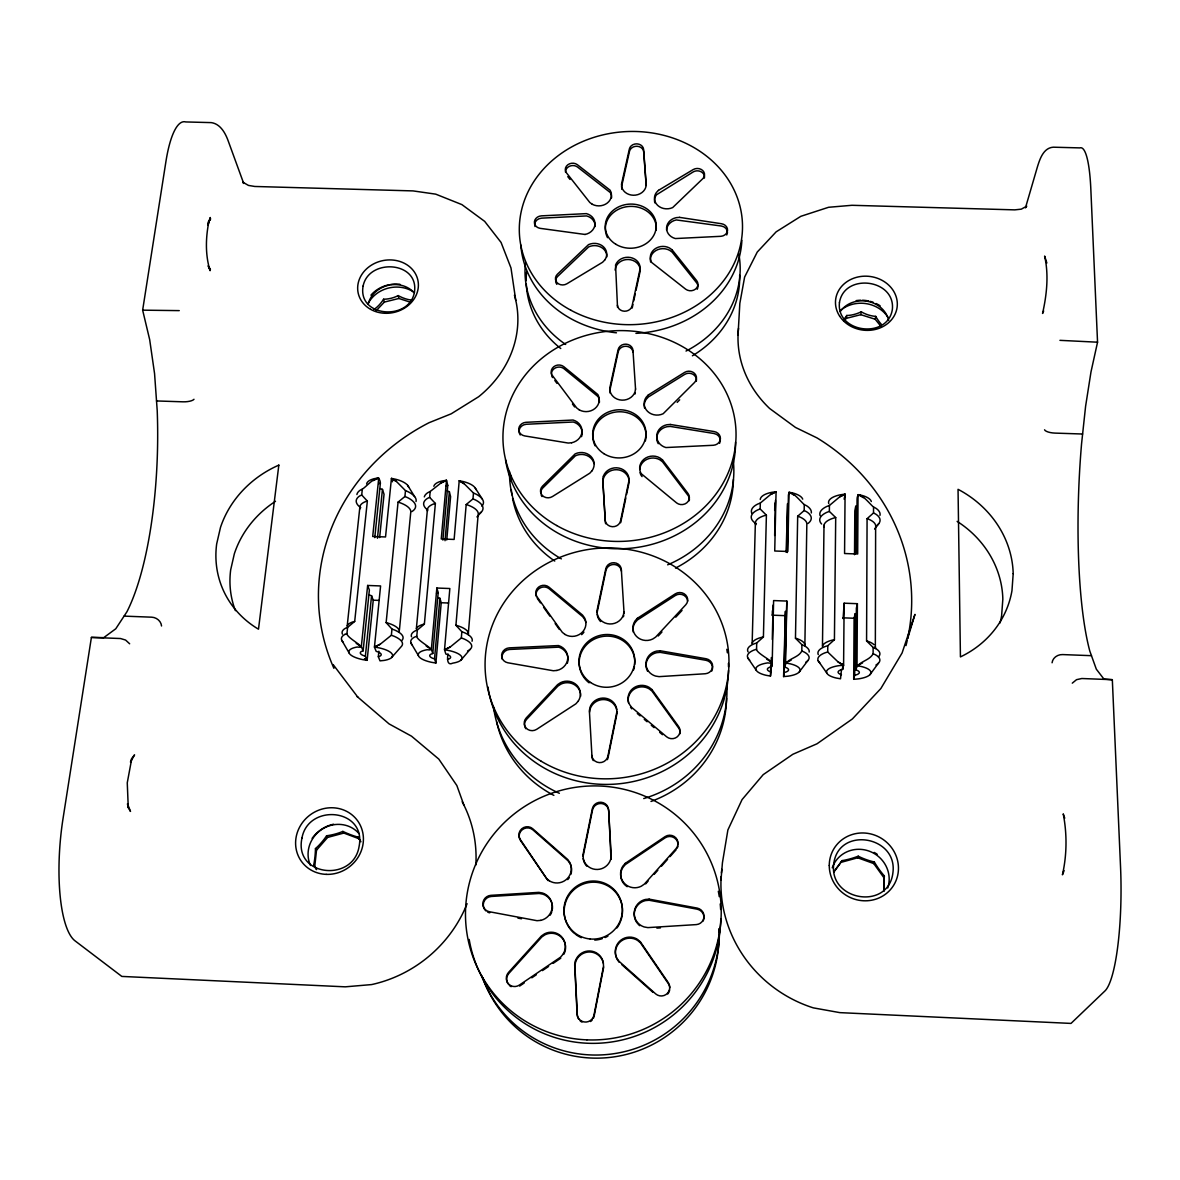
<?xml version="1.0" encoding="UTF-8"?>
<svg xmlns="http://www.w3.org/2000/svg" width="1180" height="1180" viewBox="0 0 1180 1180"><rect width="100%" height="100%" fill="white"/><g stroke="black" fill="none" stroke-linecap="round" stroke-linejoin="round"><path stroke-width="1.5" d="M883.702 890.812L884.322 875.914A19.5 4.012 56 0 1 874.351 862.005A19.323 4.897 19.9 0 1 858.244 856.193A19.087 4.042 -17.1 0 1 842.092 860.618A19.116 1.667 -53.4 0 1 835.278 869.645M857.27 665.741L861.341 666.508A22.214 7.198 0.9 0 1 870.855 673.146A22.214 7.198 0.9 0 1 858.229 678.898L853.701 679.311L854.704 675.226L856.798 674.68A10.664 3.451 0.9 0 0 857.801 670.638L855.987 669.93C856.916 661.449 869.336 661.287 873.112 653.735L873.126 647.451L866.577 640.917L867.079 518.684L873.51 512.961L873.539 507.017C869.808 504.288 857.063 487.207 857.049 499.627L856.71 553.361M855.987 669.93L856.37 608.187L857.388 603.688L844.142 603.201L843.11 618.586M857.388 603.688L857.019 665.726L862.58 662.88M853.701 679.311L854.099 618.246L855.087 613.865L857.167 613.261M854.527 554.689L854.822 510.822L855.78 505.954L855.485 553.686M854.704 675.226L855.087 613.865M844.142 603.201L843.597 665.21L838.995 665.653A22.214 7.198 0.9 0 0 836.281 678.043L840.529 678.795L841.502 669.296M841.458 674.709L839.659 674.001A10.664 3.451 0.9 0 1 840.558 669.975L842.653 669.414L842.697 663.971M818.256 654.546A30.975 10.296 0.8 0 1 825.056 646.566L827.785 645.711L834.422 639.693L835.706 517.577L829.363 511.412L829.437 505.468L839.688 496.854L845.072 494.169L844.57 553.523L857.683 553.995L858.037 494.626L863.391 497.68M824.009 525.218L822.46 646.36A26.521 8.88 0.8 0 1 832.549 640.062L834.422 639.693M843.346 665.196L838.08 661.936L827.711 651.994L827.785 645.711M785.836 662.983L789.951 663.75A22.096 7.198 1.6 0 1 800.04 670.402A22.096 7.198 1.6 0 1 788.063 676.17L783.594 676.582L784.198 672.482L786.234 671.936A10.605 3.451 1.6 0 0 786.839 667.895L784.966 667.172C785.039 658.558 798.226 658.558 801.81 650.991L801.913 644.723L795.467 638.218L797.68 516.235L804.17 510.527L804.273 504.583C800.822 501.884 787.606 484.803 788.388 497.237L787.267 552.535M783.594 676.582L785.438 611.255L784.198 672.482M786.116 552.225L787.606 503.565L786.647 551.207M784.966 667.172L786.824 601.062L773.608 600.576L772.221 662.452L771.676 666.656L769.64 667.216A10.605 3.451 1.6 0 0 769.139 671.273L770.997 671.966L770.481 676.066L766.174 675.314A22.096 7.198 1.6 0 1 767.693 662.895C780.909 664.753 756.336 653.912 756.557 649.266L756.719 642.997L763.416 636.994L766.395 515.144L760.156 508.978L760.318 503.049L770.658 494.45L776.071 491.78L774.729 551.001L787.812 551.473L788.992 492.222L794.288 495.275M786.824 601.062L785.585 662.968L791.175 660.122M770.481 676.066L770.717 665.328M770.997 671.966L771.322 657.57M772.31 614.367L772.399 610.768M774.685 510.439L774.847 503.123M771.676 666.656L771.882 657.599M772.295 639.486L773.077 605.075M774.655 535.484L775.452 500.482M755.362 522.784L752.147 643.675A26.388 8.88 1.5 0 1 761.587 637.362L763.416 636.994M738.031 335.223L739.831 303.393L744.624 277.049L757.265 252.033L776.145 231.841L800.851 216.309L828.581 207.282L851.96 205.291L1014.785 209.863L1021.305 209.155L1026.733 206.161L1025.464 207.842L1037.456 166.749C1039.89 158.902 1043.504 147.854 1053.253 147.19L1079.877 147.898A88.677 14.853 -86.4 0 1 1090.851 189.582L1097.548 342.2L1090.984 371.951L1085.6 406.274L1081.573 443.695A193.446 37.672 -87.6 0 0 1089.789 651.021L1096.323 669.178L1103.934 679.075L1112.327 679.695L1120.543 866.946A101.244 19.264 -89.8 0 1 1104.849 991.038L1071.012 1023.414L839.865 1012.632L813.315 1007.867A128.886 123.797 33.6 0 1 721.157 876.563M720.98 880.162L722.426 862.816L727.883 829.968L742.058 799.612L763.209 774.64L792.842 754.286L817.003 743.798L852.388 718.945L880.855 688.53L902.095 652.968L914.957 614.367L907.627 638.66A206.869 192.989 2.5 0 0 817.017 437.913L795.482 427.44L769.596 408.457A114.46 100.743 6.5 0 1 738.533 328.247M446.247 480.334L440.966 482.989L430.184 491.5L429.638 497.37L435.391 503.462L424.372 624.087L417.351 630.032L416.776 636.226C416.363 640.814 439.358 651.419 427.19 649.723A21.919 7.08 4.7 0 0 431.378 662.275L435.892 663.042L434.52 658.897L432.411 658.189A10.517 3.407 4.7 0 1 431.054 654.104L432.765 653.528L431.364 649.28L436.851 588.038L449.846 588.525L444.521 649.782L450.244 646.979L461.336 637.938L461.852 631.728L455.923 625.297L466.189 504.553L472.988 498.889L473.475 493.019L464.242 483.8L459.212 480.776L454.123 539.437L441.246 538.98L446.497 480.334L442.441 480.924A21.196 8.437 5.1 0 0 433.842 486.278M444.772 649.797L449.108 650.578A21.919 7.08 4.7 0 1 461.896 657.29A21.919 7.08 4.7 0 1 452.928 663.116C446.542 666.39 447.382 657.466 447.987 653.882M432.765 653.528L438.193 592.581L436.851 588.038M442.884 540.101L447.766 485.378L446.497 480.334L440.966 482.989M434.52 658.897L439.904 598.304L437.81 597.567M445.022 540.706L449.359 491.736L447.323 490.91M435.892 663.042L441.217 602.744L439.904 598.304M446.763 539.968L450.598 496.647L449.359 491.736M427.455 509.082L416.334 628.999A26.181 8.747 4.8 0 1 422.765 624.471L424.372 624.087M399.4 630.194L410.714 512.636A25.591 9.853 5.8 0 0 399.917 502.71L398.058 502.149L386.14 622.627L391.967 629.058L394.813 630.105A30.621 10.074 5.4 0 1 401.761 640.563M374.768 537.638L380.388 483.033C379.326 470.791 366.832 486.573 362.334 489.125L361.7 494.981L367.349 501.072L354.693 621.432L347.613 627.362L346.964 633.542C346.492 638.129 369.178 648.675 357.216 647.024A21.948 7.036 5.3 0 0 362.57 659.591L367.128 660.358L365.372 656.213L363.204 655.49A10.531 3.378 5.3 0 1 361.478 651.404L363.116 650.829L361.331 646.566L367.644 585.457L380.594 585.944L374.444 647.082L380.181 644.265L391.362 635.253L391.967 629.058M398.058 502.149L404.917 496.5L405.492 490.629L396.406 481.44L391.435 478.431L385.536 536.959L372.703 536.502L378.75 477.989L373.205 480.629M374.694 647.082L379.06 647.864A21.948 7.036 5.3 0 1 392.409 654.59A21.948 7.036 5.3 0 1 384.06 660.431L380.004 660.859L378.323 656.714L378.869 651.213M363.116 650.829L369.37 590.015L367.644 585.457M365.372 656.213L371.567 595.753L369.414 595M377.453 538.257L382.453 489.39L380.358 488.579M371.567 595.753L373.249 600.192L367.128 660.358L364.605 658.764M379.636 537.549L384.046 494.302L382.453 489.39M359.9 506.692L347.156 626.344A26.211 8.703 5.4 0 1 353.13 621.816L354.693 621.432M316.609 869.631L314.75 866.577L316.52 850.175L327.627 837.417L343.837 833.065L359.03 838.759L360.903 841.797M844.069 320.99L846.326 318.349L846.768 315.488A17.272 7.552 -20.5 0 0 861.267 311.815A17.139 8.349 19.9 0 0 875.722 316.373A17.125 6.018 59 0 0 881.49 324.5M515.778 300.443L510.984 267.963L501.058 242.431L484.67 221.368L461.911 204.612L435.73 194.154L413.089 190.909L254.777 186.47L248.434 185.408L242.741 182.148L243.714 183.46L228.212 140.936C225.38 133.134 220.38 123.856 211.264 122.617L185.688 121.938A86.848 21.904 89.7 0 0 165.879 161.837L142.647 310.163L149.683 339.693L154.565 373.618L157.206 410.478A188.874 55.254 -88.5 0 1 126.939 611.756L115.773 628.778L103.737 637.643L91.406 637.407L63.042 818.522A98.84 28.261 -85.1 0 0 75.092 940.888L121.82 976.421L345.268 986.834L371.626 984.577A127.676 120.552 -38.1 0 0 467.088 903.688M846.326 318.349L860.781 314.677L861.267 311.815M880.767 326.167L875.191 319.234L875.722 316.388M844.157 499.184L845.072 494.169L839.688 496.854M611.004 859.365L608.733 810.926A8.201 7.98 -10.6 0 0 592.522 809.952L583.156 856.12M623.969 611.8L623.335 615.06A13.526 12.656 -4.9 0 1 609.78 623.969A13.526 12.656 -4.9 0 1 597.242 614.072M623.453 616.712L623.733 615.296M603.703 967.054L594.159 1016.024A8.629 8.496 -71.3 0 1 593.422 1018.163M589.558 712.115L590.221 708.738A13.762 13.142 -6.9 0 1 616.727 709.8M635.577 388.972L634.988 391.952A12.921 11.579 -3.3 0 1 622.037 400.153A12.921 11.579 -3.3 0 1 610.03 391.141M635.076 393.973L635.327 392.689M616.889 711.747L607.877 756.321A8.142 7.832 -8.3 0 1 591.8 755.392M615.09 270.087L615.695 267.255A12.582 10.989 -3 0 1 628.262 259.497A12.582 10.989 -3 0 1 639.944 267.978L640.106 269.586M620.665 522.725L625.828 498.004M626.565 494.479L629.147 482.119L628.851 479.006A13.142 11.992 -3.9 0 0 616.683 469.699A13.142 11.992 -3.9 0 0 603.526 478.121L602.892 481.204L605.325 521.929A7.758 7.124 -4.2 0 0 605.709 523.758M597.139 612.435L605.96 570.383A7.832 7.272 -4.4 0 1 621.447 571.194M632.2 308.039L632.952 304.499M633.719 300.944L635.253 293.864M636.02 290.324L640.224 270.825M609.913 390.167L618.246 351.684A7.493 6.652 -3.1 0 1 626.078 346.256A7.493 6.652 -3.1 0 1 633.055 352.378M842.653 669.414L843.597 665.21L838.08 661.936M833.773 872.3L842.092 860.618M841.606 862.197L857.713 857.786L858.244 856.193M883.717 877.448L873.775 863.583L874.351 862.005M1063.534 871.99L1062.428 874.808C1066.956 854.94 1067.133 833.862 1063.224 813.875L1064.744 818.183M1043.666 310.959L1042.56 313.452C1046.763 294.853 1048.932 274.793 1044.61 256.06L1046.852 263.007M1062.782 873.407L1064.08 870.575M208.123 222.209L210.645 218.728L209.096 221.22L210.32 217.504L207.754 225.306L208.757 222.253C205.644 238.154 205.231 255.116 210.084 270.707L208.904 266.96L210.424 269.601L207.946 265.987M869.97 674.65L878.495 663.086M799.303 671.907L808.02 660.372M874.601 529.097L878.731 523.699M131.541 758.696L134.564 754.875L130.478 762.103L131.732 758.74L127.263 782.797L128.251 807.209L127.484 803.772L130.508 811.427L128.045 807.371M460.893 660.181L470.142 649.339M391.672 657.481L401.171 646.684A30.665 10.001 5.4 0 0 394.223 636.3L391.362 635.253M476.926 516.958L481.396 511.958M645.681 883.864L648.1 881.136M654.177 874.336L657.821 870.265M661.479 866.179L667.541 859.379M669.975 856.65L676.052 849.851M658.204 636.005L661.965 631.979M675.757 617.17L682.025 610.444M375.727 311.166L384.356 302.08L398.899 298.466L410.891 302.39M1072.281 683.161L1076.543 679.665L1081.839 678.515L1112.327 679.695M677.187 402.38L679.68 399.814M519.628 986.082L524.2 982.984M531.811 977.822L536.384 974.724M542.476 970.594L548.582 966.464M553.14 963.367L560.766 958.204M362.334 489.125L360.284 490.143A29.795 11.608 5.8 0 0 356.906 494.538M361.7 494.981L359.664 495.983A29.825 11.549 5.8 0 0 360.756 507.68M450.244 646.979L444.521 649.782L445.848 654.03L447.972 654.753A10.517 3.407 4.7 0 1 449.241 658.838L447.515 659.399M770.658 494.45L776.071 491.78M380.181 644.265L374.444 647.082L376.155 651.331L378.338 652.053A10.531 3.378 5.3 0 1 379.975 656.154L378.323 656.714M430.184 491.5L428.06 492.517A29.751 11.682 5.1 0 0 424.313 496.898M429.638 497.37L427.514 498.373A29.78 11.623 5.1 0 0 427.721 510.055M378.78 483.726L380.388 483.033M446.084 486.072L447.766 485.378M347.613 627.362L345.534 628.232A30.621 10.074 5.4 0 0 342.421 634.147M344.885 634.412L346.964 633.542M417.351 630.032L415.183 630.887A30.577 10.133 4.7 0 0 411.496 636.802M416.776 636.226L414.608 637.082A30.621 10.074 4.7 0 0 412.336 645.106M760.318 503.049L757.752 504.052A29.987 11.859 1.2 0 0 751.852 513.344M760.156 508.978L757.59 509.967A30.031 11.8 1.2 0 0 756.351 523.802M829.437 505.468L826.782 506.471A30.134 11.859 0.3 0 0 820.144 515.749M829.363 511.412L826.708 512.4A30.164 11.8 0.4 0 0 821.619 524.009M436.497 593.201L438.193 592.581M756.719 642.997L754.079 643.852A30.828 10.296 1.5 0 0 748.061 651.847M756.557 649.266L753.917 650.106A30.872 10.222 1.5 0 0 749.683 660.136M827.711 651.994L824.982 652.835A31.019 10.222 0.9 0 0 819.775 662.836M367.349 501.072L365.815 501.5A25.591 9.853 5.8 0 0 360.106 508.772M435.391 503.462L433.812 503.904A25.562 9.912 5 0 0 427.499 511.161M766.395 515.144L764.611 515.572A25.768 10.06 1.2 0 0 755.746 524.879M835.706 517.577L833.877 518.02A25.886 10.06 0.4 0 0 824.23 527.312M378.5 477.974L374.753 478.579A21.225 8.393 5.9 0 0 366.611 483.933M775.835 491.765L771.69 492.355A21.373 8.555 1.1 0 0 760.259 499.45M844.836 494.169L840.632 494.759A21.476 8.555 0.3 0 0 828.758 503.609M179.257 310.62L142.647 310.163M656.876 928.1L660.461 927.878M1097.548 342.2L1059.935 340.342M156.527 400.949L182.989 401.82A9.071 2.803 -2.8 0 0 193.992 399.283M1082.606 434.019L1055.009 433.104A9.278 2.921 4.9 0 1 1044.565 429.786M373.249 600.192L378.706 600.384M441.217 602.744L448.518 603.01M771.867 615.163L784.833 615.65M842.727 617.819L854.099 618.246M124.077 616.122L151.689 617.184A9.455 8.186 26.1 0 1 161.542 625.99M1091.471 655.682L1062.605 654.576A9.691 8.511 -12.3 0 0 1052.073 662.777M91.406 637.407L120.522 638.528L125.567 640.047L129.653 643.793M517.932 918.114L521.457 918.778M391.672 478.431L395.89 479.301A21.225 8.393 5.9 0 1 408.664 487.178M459.463 480.791L463.637 481.661A21.196 8.437 5.1 0 1 475.894 489.523M789.243 492.237L793.211 493.107A21.373 8.555 1.1 0 1 802.725 499.14M858.288 494.641L862.211 495.497A21.476 8.555 0.3 0 1 871.327 501.529M386.14 622.627L388.058 623.143A26.211 8.703 5.4 0 1 399.224 632.008M455.923 625.297L457.796 625.798A26.181 8.747 4.8 0 1 468.239 634.648L478.106 515.026A25.562 9.912 5 0 0 468.018 505.114L466.189 504.553M795.467 638.218L797.179 638.719A26.388 8.88 1.5 0 1 804.863 645.681L806.825 524.613A25.768 10.06 1.2 0 0 799.347 516.796L797.68 516.235M866.577 640.917L868.244 641.433A26.521 8.88 0.8 0 1 873.996 644.678M860.781 314.677L875.191 319.234M867.079 518.684L868.716 519.244A25.886 10.06 0.4 0 1 875.634 527.047L875.339 648.38A30.975 10.296 0.8 0 1 878.495 656.862M857.713 857.786L873.775 863.583M461.336 637.938L464.109 638.985A30.621 10.074 4.7 0 1 467.501 651.05M461.852 631.728L464.625 632.775A30.577 10.133 4.7 0 1 472.044 641.242M404.917 496.5L407.675 497.68A29.825 11.549 5.8 0 1 411.835 511.589M405.492 490.629L408.236 491.824A29.795 11.608 5.8 0 1 416.039 501.5M801.81 650.991L804.2 652.038A30.872 10.222 1.5 0 1 805.689 662.304M472.988 498.889L475.673 500.069A29.78 11.623 5.1 0 1 478.8 513.964M801.913 644.723L804.303 645.77A30.828 10.296 1.5 0 1 809.17 652.068M473.475 493.019L476.16 494.199A29.751 11.682 5.1 0 1 481.868 506.146M873.112 653.735L875.427 654.767A31.019 10.222 0.9 0 1 875.958 665.019M873.126 647.451L875.442 648.484A26.521 8.88 0.8 0 0 875.25 646.522M804.17 510.527L806.486 511.692A30.031 11.8 1.2 0 1 807.917 523.522M804.273 504.583L806.589 505.763A29.987 11.859 1.2 0 1 811.309 512.976M873.51 512.961L875.752 514.126A30.164 11.8 0.4 0 1 876.268 525.941M873.539 507.017L875.767 508.182A30.134 11.859 0.3 0 1 879.97 515.38M459.212 480.776L464.242 483.8M396.406 481.44L391.435 478.431L392.483 481.779M766.749 659.178L771.956 662.437M426.201 646.05L431.113 649.266M356.213 643.351L361.08 646.566M364.487 658.764L366.877 660.343M637.303 713.517L640.106 715.876M644.295 719.402L647.097 721.762M651.286 725.287L654.074 727.647M659.664 732.352L662.467 734.698M548.022 880.605L520.469 840.485A8.26 8.009 -24.5 0 1 532.932 829.894L568.008 860.736L570.088 863.716A14.204 13.909 -25.4 0 1 570.869 874.365M621.845 964.68L653.012 992.395M567.772 176.617L569.999 179.434M642.053 476.602L641.212 475.496A13.128 11.947 -1.8 0 1 640.047 472.575M333.144 664.576L357.835 697.174L357.26 696.657L389.061 723.9L411.51 736.173L438.798 759.094L456.852 785.526L463.873 805.025M554.821 380.491L557.019 383.426M572.448 404.017L574.66 406.967M630.548 707.218L631.713 708.811M537.284 598.422L540.44 602.862M543.597 607.287L549.909 616.167M555.161 623.571L559.379 629.486M818.168 660.756L826.752 672.969M619.131 962.261L616.993 959.163A14.425 14.396 -51.8 0 1 637.584 940.416L640.46 942.835L668.323 983.589A8.555 8.481 74.5 0 1 669.753 987.778M747.899 658.057L756.218 670.24M360.416 840.927L358.101 837.136A18.851 3.407 23.1 0 1 342.864 831.413A19.057 5.354 -13.6 0 1 326.609 835.779A19.219 5.354 -50.3 0 1 315.473 848.582A19.131 3.466 -86.2 0 1 313.688 865.014L314.75 866.577M315.473 848.582L316.52 850.175M475.039 487.709L482.192 498.934M326.609 835.779L327.627 837.417M407.69 485.364L414.593 496.559M313.688 865.014L316.019 868.834M410.92 642.952L418.443 655.638M342.864 831.413L343.837 833.065M341.772 640.283L349.103 652.938M358.101 837.136L359.03 838.759M411.923 300.089A17.066 6.977 26.1 0 1 398.176 295.59A16.933 8.629 -13.8 0 1 383.589 299.219L384.356 302.08M398.176 295.59L398.899 298.466M621.86 189.346L621.595 186.602L629.5 151.261A7.183 6.106 -2.6 0 1 636.994 146.261A7.183 6.106 -2.6 0 1 643.69 151.851L646.153 185.511M610.178 393.161L609.765 388.132L618.128 349.59A7.508 6.667 -3.2 0 1 625.975 344.162A7.508 6.667 -3.2 0 1 632.967 350.298L635.548 389.164M617.524 307.361L615.562 265.028A12.611 11.004 -3 0 1 628.158 257.269A12.611 11.004 -3 0 1 639.87 265.751L640.15 268.612L632.097 305.871A7.434 6.534 -3.1 0 1 624.323 311.225A7.434 6.534 -3.1 0 1 617.405 305.192M624.087 613.452L621.329 569.468A7.847 7.287 -4.4 0 0 605.812 568.642L596.977 610.783L597.419 615.724A13.496 12.641 -4.9 0 0 600.576 621.536M312.139 838.346A33.733 31.771 -37.8 0 1 333.586 824.201M310.517 865.5A29.294 27.568 -37.6 0 1 321.712 829.466A29.294 27.568 -37.6 0 1 358.897 833.449M235.395 610.65A98.972 90.005 -21.4 0 1 230.675 569.881L234.333 553.833A98.972 90.005 -21.4 0 1 275.501 501.308M333.925 668.323A205.895 191.219 -11.1 0 1 428.989 422.735L451.202 413.811L478.652 396.731A112.941 98.855 -12.1 0 0 514.421 295.118M462.191 801.781A127.676 120.552 -38.1 0 1 475.82 865.043M368.219 304.027A25.872 22.553 -12.3 0 1 387.763 285.457A25.872 22.553 -12.3 0 1 413.974 292.611M383.589 299.219A16.918 7.051 -54.4 0 1 373.691 309.617M367.791 304.189A29.81 26.019 -12.3 0 1 414.431 292.552M370.933 295.162A29.884 26.078 -12.3 0 1 389.194 284.705M390.727 284.439A29.884 26.078 -12.3 0 1 399.961 284.292M534.997 226.531A7.272 6.284 -6.1 0 1 541.561 218.153L586.593 215.925A12.449 10.768 -4.6 0 1 595.133 226.56M607.553 237.681A25.473 22.051 -2.8 0 1 605.974 233.581M605.665 232.18A25.473 22.051 -2.8 0 1 630.061 206.397A25.473 22.051 -2.8 0 1 656.183 230.233M556.857 284.351A7.375 6.446 -5.6 0 1 557.565 276.504L588.687 246.886A12.538 10.915 -4.3 0 1 606.845 256.871M650.637 262.048A12.567 10.944 -1.6 0 1 655.682 250.691A12.567 10.944 -1.6 0 1 669.621 250.308L672.128 252.107L696.613 282.802A7.404 6.475 -0.5 0 1 697.203 289.262M565.515 172.206A7.198 6.151 -4.8 0 1 569.586 166.233A7.198 6.151 -4.8 0 1 577.492 167.014L610.222 192.502A12.375 10.635 -3.9 0 1 611.565 197.871M666.582 230.085A12.493 10.812 -1.1 0 1 676.302 219.937L721.437 226.029A7.316 6.343 0.5 0 1 726.762 234.968M704.386 178.106A7.228 6.18 -0.6 0 0 701.215 171.808A7.228 6.18 -0.6 0 0 693.191 171.926L656.449 194.818A12.405 10.664 -1.6 0 0 654.812 202.871M739.654 275.102A106.775 93.382 -2.8 0 1 692.395 355.785M560.766 348.528A106.775 93.382 -2.8 0 1 526.295 284.173M526.192 280.678A106.775 93.382 -2.8 0 1 526.59 272.019M738.827 254.025A107.616 93.943 -2.8 0 1 686.023 351.065M565.663 344.457A107.616 93.943 -2.8 0 1 525.41 263.214M741.881 240.381A110.728 95.993 -2.8 0 1 635.932 333.35M616.447 332.804A110.728 95.993 -2.8 0 1 520.808 244.968M856.179 300.635A30.311 26.594 6.7 0 1 860.869 300.236M862.447 300.236A30.311 26.594 6.7 0 1 868.701 301.003M870.235 301.372A30.311 26.594 6.7 0 1 873.23 302.316M876.106 303.526A30.311 26.594 6.7 0 1 880.133 305.812M840.647 310.31A30.223 26.535 6.7 0 1 887.95 317.228M840.263 311.579A26.226 22.995 6.7 0 1 867.492 301.328A26.226 22.995 6.7 0 1 888.629 320.547M846.768 315.488A17.302 4.012 -55.8 0 1 843.597 319.839M957.128 521.383A100.462 92.32 15.1 0 1 1002.838 599.189L1001.613 615.724A100.462 92.32 15.1 0 1 1000.035 622.937M907.243 640.401A206.869 192.989 2.5 0 1 905.975 645.622M721.423 872.964A128.886 123.797 33.6 0 1 721.806 869.365M884.233 891.018A19.396 1.726 -88.8 0 1 884.322 875.914M874.173 852.417A34.087 32.657 33.3 0 1 877.212 854.276M832.239 867.816A29.588 28.349 32.9 0 1 869.129 851.119A29.588 28.349 32.9 0 1 887.744 887.965M489.744 912.819A8.422 8.171 -38.4 0 1 487.709 912.125M485.924 910.931A8.422 8.171 -38.4 0 1 491.249 896.461L539.157 893.481L542.8 894.13A14.352 14.057 -35.8 0 1 552.093 910.665M551.753 911.86A14.352 14.057 -35.8 0 1 550.116 915.208M566.577 922.981A29.249 28.91 -27.8 0 1 592.655 882.198A29.249 28.91 -27.8 0 1 620.591 921.226M620.016 922.627A29.249 28.91 -27.8 0 1 616.948 927.937M607.907 936.124A29.249 28.91 -27.8 0 1 605.163 937.54M602.302 938.646A29.249 28.91 -27.8 0 1 594.764 940.091M581.327 937.687A29.249 28.91 -27.8 0 1 576.032 934.663M574.822 933.734A29.249 28.91 -27.8 0 1 567.226 924.353M511.176 986.657A8.57 8.363 -53.2 0 1 509.377 985.418M507.961 983.751A8.57 8.363 -53.2 0 1 508.86 973.426L541.768 936.994L544.865 934.855A14.485 14.249 -46.1 0 1 563.863 954.251M603.408 963.293A14.529 14.381 -55.4 0 0 575.604 962.01L574.896 965.727L577.315 1014.933A8.629 8.496 -71.3 0 0 578.702 1019.166M669.635 990.005A8.555 8.481 74.5 0 1 667.718 993.988M583.215 858.538A14.189 13.909 -14.9 0 0 610.562 859.719L611.24 856.149L608.585 809.628A8.231 7.995 -10.5 0 0 592.331 808.669L582.95 854.925L583.422 859.733A14.16 13.88 -15 0 0 586.726 866.135M592.183 1020.036A8.629 8.496 -71.3 0 1 590.501 1021.526M581.991 1022.101A8.629 8.496 -71.3 0 1 580.147 1020.848M639.826 925.71A14.307 14.219 2.5 0 1 637.982 924.029M637.185 923.085A14.307 14.219 2.5 0 1 645.475 900.576L649.192 900.266L697.144 909.175A8.408 8.304 26.6 0 1 703.192 921.005M677.91 846.075A8.275 8.098 4.9 0 1 677.231 848.081M678.028 843.966A8.275 8.098 4.9 0 0 665.151 837.83L625.341 864.571L622.952 867.359A14.204 13.998 -5.1 0 0 627.2 886.696M569.247 877.669A14.204 13.909 -25.4 0 1 567.713 879.602M718.856 928.69A121.953 120.876 -37.9 0 1 719.018 932.23M719.062 937.495A121.953 120.876 -37.9 0 1 616.933 1056.425A121.953 120.876 -37.9 0 1 482.709 977.689M719.417 929.825A123.015 121.879 -35.8 0 1 619.013 1052.825A123.015 121.879 -35.8 0 1 481.558 975.595M718.31 891.313A127.027 125.626 -29.4 0 1 719.284 896.682M720.213 903.969A127.027 125.626 -29.4 0 1 720.641 909.47M720.788 918.645A127.027 125.626 -29.4 0 1 603.423 1042.928A127.027 125.626 -29.4 0 1 469.183 939.442M343.365 642.451A30.665 10.001 5.4 0 1 344.87 634.398M502.341 659.413A7.965 7.493 -14.1 0 1 509.568 649.457L558.745 647.156A13.614 12.847 -10.5 0 1 567.329 663.249M634.442 666.508A27.848 26.329 -5.7 0 1 633.601 669.886M589.115 682.837A27.848 26.329 -5.7 0 1 596.505 638.159A27.848 26.329 -5.7 0 1 634.678 664.797M525.793 728.724A8.068 7.7 -15 0 1 526.619 719.343L557.875 686.126L560.839 684.164A13.718 13.039 -10.4 0 1 580.619 696.259M628.453 702.793A13.732 13.098 -2.4 0 1 649.266 688.899L651.994 691.082L678.633 728.016A8.098 7.758 1.5 0 1 679.901 733.827M536.399 596.711A7.862 7.316 -9.8 0 1 549.143 588.746L582.714 616.698L584.69 619.397A13.526 12.685 -8.2 0 1 585.855 622.509M607.346 759.654A8.113 7.817 -8.3 0 0 608.039 757.708L617.022 713.222L616.594 708.325A13.791 13.172 -6.9 0 0 590.029 707.263L589.366 710.64L591.991 756.778A8.113 7.817 -8.3 0 0 593.304 760.613M647.569 671.243A13.644 12.921 -0.6 0 1 656.714 652.673L660.254 652.363L705.994 660.299A7.995 7.567 3.7 0 1 711.776 671.037M687.66 601.048A7.891 7.375 0.6 0 0 675.344 595.502L637.421 619.972L635.15 622.524A13.54 12.729 -2 0 0 633.306 632.126M583.938 632.097A13.526 12.685 -8.2 0 1 581.637 634.648M726.541 698.339A116.23 110.699 -5.8 0 1 650.991 801.456M553.863 795.379A116.23 110.699 -5.8 0 1 496.662 721.85M726.806 685.078A117.233 111.51 -5.8 0 1 643.734 798.565M559.35 793.285A117.233 111.51 -5.8 0 1 493.535 707.086M728.399 663.381A120.935 114.534 -5.8 0 1 728.517 666.921M728.503 670.461A120.935 114.534 -5.8 0 1 615.075 784.125A120.935 114.534 -5.8 0 1 487.945 686.981M726.806 649.325A120.935 114.534 -5.8 0 1 727.367 652.806M520.232 434.992A7.596 6.844 -8.3 0 1 526.28 424.269L573.288 422.012A13.01 11.741 -6.2 0 1 581.534 436.674M595.104 445.819A26.609 24.057 -3.6 0 1 616.963 411.894A26.609 24.057 -3.6 0 1 645.342 440.981M552.624 377.556A7.508 6.697 -6.3 0 1 551.768 375.992M551.414 374.267A7.508 6.697 -6.3 0 1 555.692 367.777A7.508 6.697 -6.3 0 1 563.937 368.662L598.024 396.569A12.921 11.594 -5.1 0 1 599.396 402.41M542.018 496.574A7.7 7.036 -7.9 0 1 541.163 494.922M540.794 493.122A7.7 7.036 -7.9 0 1 542.785 488.004L575.383 455.805A13.098 11.903 -5.8 0 1 594.056 463.666M639.752 469.463A13.128 11.947 -1.8 0 1 659.885 459.817L662.511 461.808L688.029 495.408A7.729 7.08 0 0 1 689.253 500.704M658.234 443.709A13.039 11.8 -0.9 0 1 666.936 426.718L670.328 426.423L714.062 433.517A7.641 6.918 1.4 0 1 719.608 443.297M696.333 381.214A7.552 6.741 -0.2 0 0 693.029 374.34A7.552 6.741 -0.2 0 0 684.651 374.429L648.44 396.923L646.271 399.253A12.95 11.638 -1.6 0 0 644.531 408.029M733.4 479.537A111.303 101.495 -3.5 0 1 675.521 568.096M554.748 561.061A111.303 101.495 -3.5 0 1 512.562 498.373M511.958 494.863A111.303 101.495 -3.5 0 1 511.294 489.567M510.866 480.688A111.303 101.495 -3.5 0 1 511.029 475.422M733.163 459.551A112.218 102.173 -3.5 0 1 667.644 564.822M561.356 558.878A112.218 102.173 -3.5 0 1 509.524 471.425M735.553 442.131A115.611 104.651 -3.6 0 1 628.365 548.42A115.611 104.651 -3.6 0 1 505.527 459.846M301.933 838.154C293.687 876.607 353.189 882.625 359.059 846.635C366.818 808.433 308.172 802.902 301.933 838.154M363.116 286.002C357.363 317.317 409.239 321.211 414.401 292.375C419.564 261.267 368.78 257.889 363.116 286.002M839.452 302.596C836.06 333.188 888.216 339.501 892.404 309.072C895.119 278.893 844.187 272.742 839.452 302.596M833.759 863.819C828.537 900.974 888.746 910.931 892.95 872.477C897.582 835.794 838.434 825.926 833.759 863.819M1013.192 573.672L1011.968 590.649A103.663 94.784 14.5 0 1 960.432 656.906L958.042 489.317A103.663 94.784 14.5 0 1 1013.192 573.672M278.834 465.126L258.494 629.191A102.085 92.32 -20.9 0 1 216.678 543.906L220.483 527.445A102.085 92.32 -20.9 0 1 278.834 465.126M575.383 961.036L574.675 964.753L577.094 1014.063A8.658 8.526 -71 0 0 593.968 1015.154L603.541 966.081L603.246 962.305A14.558 14.411 -54.9 0 0 575.383 961.036M603.364 476.233L602.744 479.331L605.178 520.115A7.773 7.139 -4.2 0 0 620.547 520.911L629.043 480.231L628.748 477.118A13.172 12.007 -3.9 0 0 616.55 467.796A13.172 12.007 -3.9 0 0 603.364 476.233M646.212 184.95L645.652 187.679A12.39 10.62 -2.7 0 1 633.262 195.246A12.39 10.62 -2.7 0 1 621.757 187.015L621.491 184.257L629.397 148.872A7.198 6.121 -2.6 0 1 636.92 143.857A7.198 6.121 -2.6 0 1 643.631 149.462L646.212 184.95M562.963 954.34L560.5 957.216L519.274 985.138A8.599 8.393 -53 0 1 508.477 972.467L541.458 935.947L544.57 933.808A14.514 14.278 -45.8 0 1 562.963 954.34M625.223 863.391L622.834 866.179A14.234 14.027 -5.1 0 0 641.33 886.195L644.383 884.086L676.052 848.641A8.29 8.113 4.8 0 0 665.122 836.591L625.223 863.391M578.185 701.215L575.84 703.855L536.62 729.358A8.098 7.714 -14.9 0 1 526.295 717.883L557.624 684.606L560.589 682.645A13.747 13.054 -10.3 0 1 578.185 701.215M637.333 618.335L635.061 620.887A13.57 12.759 -2 0 0 636.463 636.374A13.57 12.759 -2 0 0 652.747 639.014L655.652 637.097L685.787 604.75A7.906 7.39 0.6 0 0 675.344 593.806L637.333 618.335M648.38 394.902L646.198 397.232A12.98 11.653 -1.6 0 0 647.569 411.377A12.98 11.653 -1.6 0 0 663.16 413.738L694.681 382.32A7.567 6.756 -0.2 0 0 694.563 373.426A7.567 6.756 -0.2 0 0 684.666 372.364L648.38 394.902M592.036 470.761L589.808 473.18L552.402 496.574A7.714 7.036 -7.9 0 1 542.505 486.145L575.176 453.872A13.128 11.918 -5.8 0 1 590.841 456.321A13.128 11.918 -5.8 0 1 592.036 470.761M604.706 260.057L602.567 262.27L566.828 283.82A7.39 6.446 -5.6 0 1 557.196 282.817A7.39 6.446 -5.6 0 1 557.329 274.306L588.51 244.644A12.567 10.93 -4.3 0 1 603.511 246.827A12.567 10.93 -4.3 0 1 604.706 260.057M658.484 190.349L656.404 192.488A12.434 10.679 -1.6 0 0 657.747 205.453A12.434 10.679 -1.6 0 0 672.674 207.577L702.823 178.652A7.242 6.195 -0.6 0 0 702.69 170.495A7.242 6.195 -0.6 0 0 693.221 169.551L658.484 190.349M679.547 217.371L676.302 217.651A12.508 10.827 -1.1 0 0 666.567 227.829A12.508 10.827 -1.1 0 0 675.358 238.552L720.832 236.31A7.331 6.343 0.4 0 0 727.544 230.306A7.331 6.343 0.4 0 0 721.526 223.743L679.547 217.371M585.059 234.466L540.115 228.345A7.287 6.298 -6.1 0 1 534.407 221.825A7.287 6.298 -6.1 0 1 541.296 215.866L586.416 213.624A12.479 10.782 -4.6 0 1 594.971 224.303A12.479 10.782 -4.6 0 1 585.059 234.466M670.314 424.461L666.921 424.741A13.069 11.815 -0.9 0 0 656.729 435.818A13.069 11.815 -0.9 0 0 665.889 447.545L713.384 445.273A7.655 6.918 1.3 0 0 720.42 438.739A7.655 6.918 1.3 0 0 714.136 431.555L670.314 424.461M571.607 442.766L568.2 443.046L524.687 435.922A7.626 6.859 -8.3 0 1 518.743 428.783A7.626 6.859 -8.3 0 1 525.97 422.307L573.067 420.036A13.024 11.756 -6.2 0 1 581.976 431.718A13.024 11.756 -6.2 0 1 571.607 442.766M660.21 650.77L656.655 651.08A13.673 12.95 -0.7 0 0 655.534 676.066L659.06 676.642L705.242 673.75A8.024 7.582 3.7 0 0 706.053 658.735L660.21 650.77M556.886 670.447L553.332 670.756L507.828 662.777A7.98 7.508 -14.1 0 1 509.214 647.864L558.494 645.563A13.644 12.862 -10.5 0 1 567.772 658.381A13.644 12.862 -10.5 0 1 556.886 670.447M649.133 899.145L645.401 899.47A14.337 14.249 2.3 0 0 644.162 926.949L647.864 927.613L696.303 924.604A8.422 8.334 26.2 0 0 697.188 908.084L649.133 899.145M540.735 920.371L537.003 920.695L489.331 911.727A8.437 8.186 -38.2 0 1 490.836 895.34L538.847 892.36L542.505 893.009A14.381 14.072 -35.6 0 1 540.735 920.371M672.128 249.865L669.606 248.051A12.582 10.959 -1.6 0 0 654.354 249.349A12.582 10.959 -1.6 0 0 651.714 262.506L685.713 289.218A7.419 6.49 -0.5 0 0 695.492 289.115A7.419 6.49 -0.5 0 0 696.657 280.604L672.128 249.865M592.272 204.273L589.823 202.503L566.459 172.855A7.213 6.151 -4.8 0 1 567.801 164.787A7.213 6.151 -4.8 0 1 577.3 164.654L610.09 190.186A12.405 10.649 -3.9 0 1 607.331 203.004A12.405 10.649 -3.9 0 1 592.272 204.273M662.481 459.89L659.856 457.899A13.142 11.962 -1.8 0 0 643.926 459.256A13.142 11.962 -1.8 0 0 641.138 473.608L676.612 502.916A7.744 7.095 0 0 0 688.058 493.55L662.481 459.89M579.218 409.844L576.651 407.911L552.373 375.506A7.522 6.711 -6.3 0 1 553.789 366.715A7.522 6.711 -6.3 0 1 563.701 366.596L597.862 394.548A12.95 11.608 -5.1 0 1 594.956 408.516A12.95 11.608 -5.1 0 1 579.218 409.844M651.95 689.562L649.192 687.38A13.762 13.113 -2.4 0 0 629.56 704.519L631.61 707.336L666.641 736.807A8.113 7.773 1.4 0 0 678.648 726.57L651.95 689.562M564.955 634.442L562.285 632.303L536.989 596.741A7.877 7.331 -9.8 0 1 548.862 587.05L582.507 615.046L584.498 617.76A13.555 12.7 -8.2 0 1 581.416 633.041A13.555 12.7 -8.2 0 1 564.955 634.442M640.371 941.802L637.495 939.383A14.455 14.425 -49.5 0 0 616.86 958.175L618.999 961.272L655.667 993.885A8.57 8.511 74.3 0 0 668.293 982.66L640.371 941.802M549.32 880.796L546.517 878.436L520.129 839.246A8.29 8.024 -24.4 0 1 532.608 828.64L567.772 859.556L569.851 862.536A14.249 13.924 -25.2 0 1 549.32 880.796M326.196 874.365A34.663 32.553 -36.8 0 0 360.401 825.513A34.663 32.553 -36.8 0 0 301.933 823.33A34.663 32.553 -36.8 0 0 326.196 874.365M370.608 309.337A30.547 26.506 -12.2 0 0 418.281 287.374A30.547 26.506 -12.2 0 0 375.196 263.111A30.547 26.506 -12.2 0 0 370.608 309.337M570.869 310.237A111.628 96.568 -2.8 0 0 742.397 230.956A111.628 96.568 -2.8 0 0 579.454 142.972A111.628 96.568 -2.8 0 0 570.869 310.237M615.916 244.319A25.532 22.081 -2.8 0 0 656.139 227.961A25.532 22.081 -2.8 0 0 620.164 206.19A25.532 22.081 -2.8 0 0 615.916 244.319M839.614 316.107A30.975 27.052 6.5 0 0 893.186 317.523A30.975 27.052 6.5 0 0 866.371 276.179A30.975 27.052 6.5 0 0 839.614 316.107M829.26 865.471A35.017 33.497 31.8 0 0 881.106 896.948A35.017 33.497 31.8 0 0 881.224 838.242A35.017 33.497 31.8 0 0 829.26 865.471M586.947 1039.86A128.207 126.703 -27.9 0 0 707.145 853.892A128.207 126.703 -27.9 0 0 485.939 845.042A128.207 126.703 -27.9 0 0 586.947 1039.86M590.148 938.985A29.308 28.969 -27.5 0 0 619.839 897.951A29.308 28.969 -27.5 0 0 569.453 893.275A29.308 28.969 -27.5 0 0 590.148 938.985M541.163 761.233A122.012 115.389 -5.7 0 0 728.842 667.511A122.012 115.389 -5.7 0 0 551.075 561.37A122.012 115.389 -5.7 0 0 541.163 761.233M590.561 682.483A27.907 26.388 -5.7 0 0 634.589 663.234A27.907 26.388 -5.7 0 0 595.384 636.949A27.907 26.388 -5.7 0 0 590.561 682.483M556.68 525.528A116.584 105.359 -3.6 0 0 735.922 439.506A116.584 105.359 -3.6 0 0 565.899 343.041A116.584 105.359 -3.6 0 0 556.68 525.528M603.806 453.622A26.668 24.087 -3.6 0 0 645.844 435.922A26.668 24.087 -3.6 0 0 608.32 412.041A26.668 24.087 -3.6 0 0 603.806 453.622"/></g></svg>
